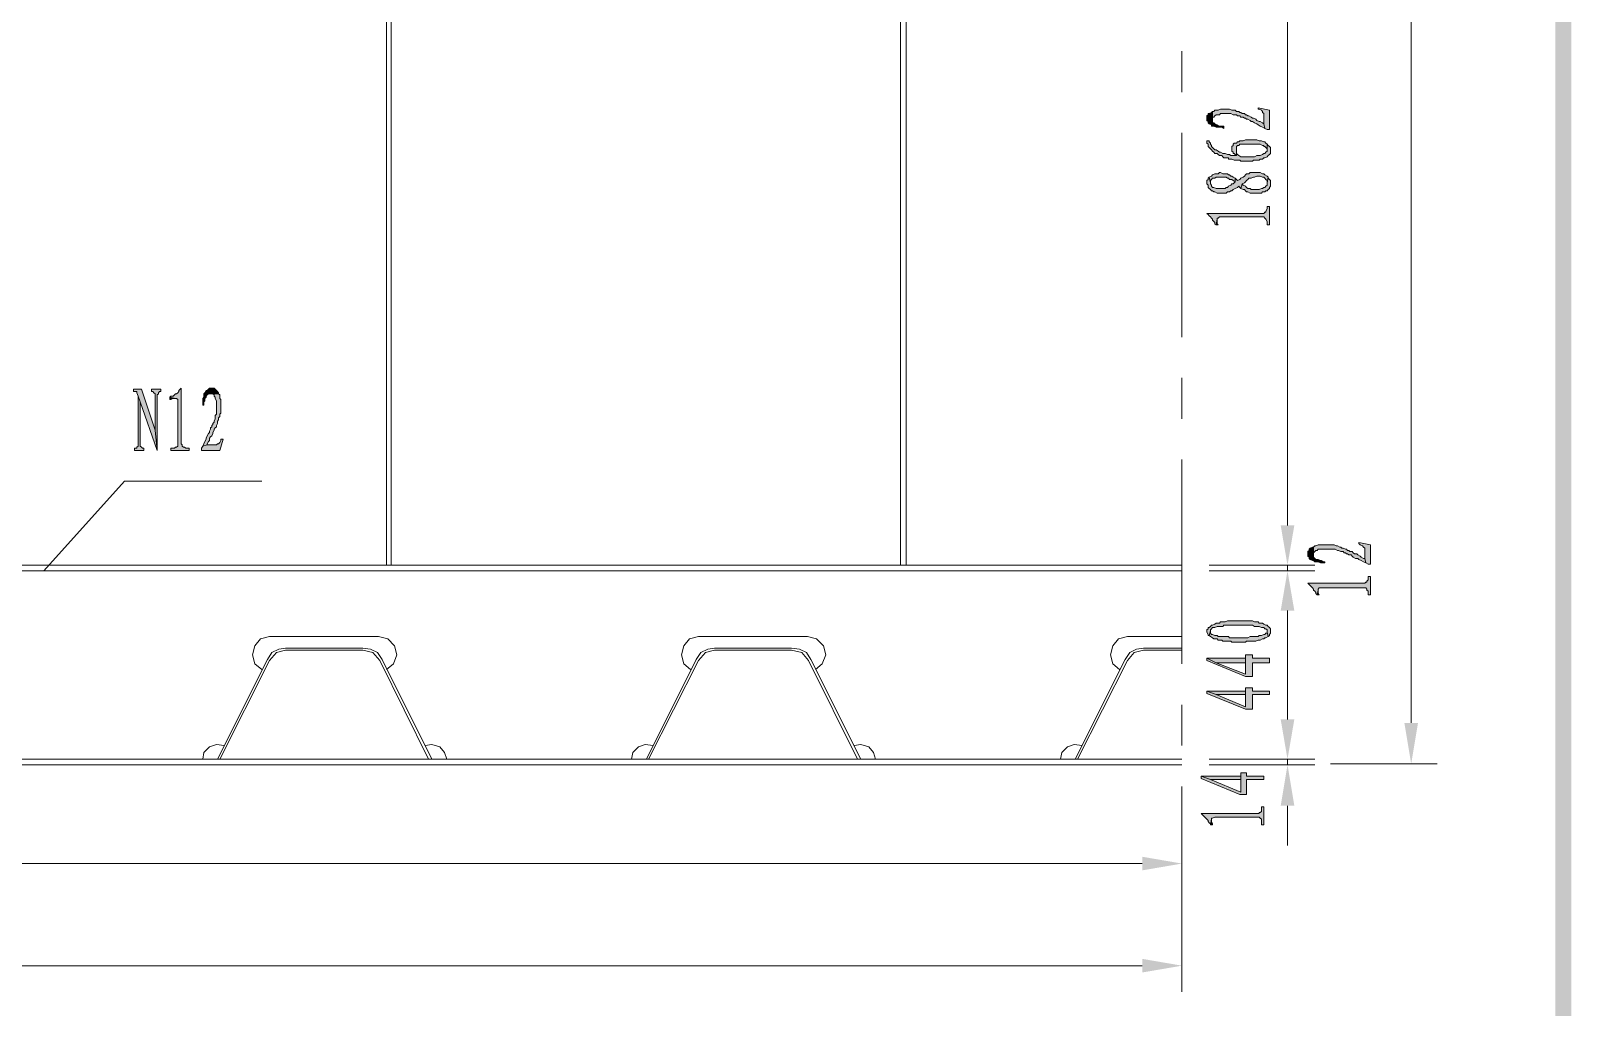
# Model space of a CAD drawing. Header units: millimetres. Extents: x 24 to 410, y 10 to 282.
# Drawn here: x 352.9 to 410.4, y 176.8 to 213.2 of the extents above; entities that cross this region are included whole.
import ezdxf

# ---------------------------------------------------------------- set-up
doc = ezdxf.new("R2010")
doc.units = ezdxf.units.MM

msp = doc.modelspace()

# ---------------------------------------------------------------- hatches: boundary and pattern name
h = msp.add_hatch(color=256)
h.dxf.hatch_style = 2
h.paths.add_polyline_path([(410.379333, 9.652), (409.786667, 281.643667), (410.379333, 282.236333)])
h = msp.add_hatch(color=256)
h.dxf.hatch_style = 2
h.paths.add_polyline_path([(409.786667, 10.244667), (410.379333, 9.652), (409.786667, 281.643667)])
h = msp.add_hatch(color=256)
h.dxf.hatch_style = 2
h.paths.add_polyline_path([(396.790333, 209.931), (396.790333, 209.846333), (396.832667, 209.804), (396.832667, 209.761667), (396.875, 209.719333), (396.959667, 209.677), (396.959667, 209.634667), (397.002, 209.634667), (397.044333, 209.634667), (397.129, 209.592333), (397.340667, 209.592333), (397.425333, 209.55), (397.425333, 209.634667), (397.383, 209.634667), (397.256, 209.634667), (397.171333, 209.677), (397.129, 209.677), (397.086667, 209.719333), (397.044333, 209.761667), (397.002, 209.761667), (397.002, 209.846333), (397.002, 209.888667), (397.002, 210.185), (396.959667, 210.142667), (396.875, 210.100333), (396.832667, 210.100333), (396.832667, 210.058), (396.790333, 210.015667)])
h = msp.add_hatch(color=256)
h.dxf.hatch_style = 2
h.paths.add_polyline_path([(397.002, 210.185), (397.002, 209.888667), (397.002, 209.973333), (397.044333, 209.973333), (397.086667, 210.015667), (397.129, 210.058), (397.256, 210.058), (397.298333, 210.100333), (397.679333, 210.100333), (397.764, 210.058), (397.891, 210.058), (397.933333, 210.015667), (398.018, 210.015667), (398.060333, 209.973333), (398.145, 209.973333), (398.187333, 209.931), (398.229667, 209.931), (398.272, 209.888667), (398.314333, 209.888667), (398.399, 209.846333), (398.441333, 209.804), (398.483667, 209.804), (398.568333, 209.761667), (398.653, 209.719333), (398.695333, 209.677), (398.78, 209.634667), (398.864667, 209.592333), (398.949333, 209.55), (398.907, 209.719333), (398.864667, 209.761667), (398.78, 209.804), (398.737667, 209.804), (398.653, 209.846333), (398.610667, 209.888667), (398.526, 209.931), (398.483667, 209.931), (398.441333, 209.973333), (398.356667, 210.015667), (398.314333, 210.015667), (398.272, 210.058), (398.229667, 210.058), (398.187333, 210.100333), (398.102667, 210.100333), (398.060333, 210.142667), (398.018, 210.142667), (397.975667, 210.185), (397.891, 210.185), (397.848667, 210.227333), (397.721667, 210.227333), (397.637, 210.269667), (397.298333, 210.269667), (397.213667, 210.227333), (397.086667, 210.227333), (397.044333, 210.185)])
h = msp.add_hatch(color=256)
h.dxf.hatch_style = 2
h.paths.add_polyline_path([(398.695333, 210.312), (398.695333, 210.269667), (398.737667, 210.269667), (398.822333, 210.227333), (398.864667, 210.185), (398.864667, 210.142667), (398.907, 210.100333), (398.907, 209.719333), (398.949333, 209.55), (399.034, 209.507667), (399.118667, 209.507667), (399.118667, 210.227333)])
h = msp.add_hatch(color=256)
h.dxf.hatch_style = 2
h.paths.add_polyline_path([(396.790333, 209.084333), (396.790333, 208.999667), (396.832667, 208.957333), (396.832667, 208.872667), (396.875, 208.830333), (396.917333, 208.788), (396.959667, 208.745667), (397.002, 208.703333), (397.044333, 208.661), (397.086667, 208.618667), (397.171333, 208.618667), (397.213667, 208.576333), (397.256, 208.534), (397.340667, 208.534), (397.383, 208.491667), (397.425333, 208.449333), (397.594667, 208.449333), (397.594667, 208.407), (397.721667, 208.407), (397.806333, 208.364667), (397.848667, 208.364667), (397.933333, 208.364667), (398.018, 208.364667), (398.060333, 208.322333), (398.483667, 208.322333), (398.526, 208.364667), (398.737667, 208.364667), (398.78, 208.407), (398.864667, 208.407), (398.907, 208.449333), (398.949333, 208.449333), (399.034, 208.491667), (399.076333, 208.534), (399.118667, 208.576333), (399.161, 208.618667), (399.161, 208.830333), (399.118667, 208.872667), (399.076333, 208.915), (399.034, 208.957333), (399.034, 208.703333), (398.991667, 208.661), (398.949333, 208.618667), (398.907, 208.618667), (398.864667, 208.576333), (398.78, 208.534), (398.653, 208.534), (398.568333, 208.491667), (398.060333, 208.491667), (397.975667, 208.534), (397.933333, 208.576333), (397.891, 208.618667), (397.891, 208.788), (397.891, 208.534), (397.679333, 208.534), (397.637, 208.576333), (397.552333, 208.576333), (397.467667, 208.618667), (397.383, 208.618667), (397.298333, 208.661), (397.256, 208.661), (397.213667, 208.703333), (397.129, 208.745667), (397.086667, 208.745667), (397.044333, 208.788), (397.002, 208.830333), (396.959667, 208.872667), (396.959667, 208.915), (396.917333, 208.957333), (396.917333, 208.999667), (396.875, 209.042), (396.875, 209.084333)])
h = msp.add_hatch(color=256)
h.dxf.hatch_style = 2
h.paths.add_polyline_path([(397.721667, 208.830333), (397.721667, 208.703333), (397.764, 208.661), (397.764, 208.618667), (397.806333, 208.618667), (397.848667, 208.576333), (397.891, 208.534), (397.891, 208.872667), (397.933333, 208.915), (397.975667, 208.915), (398.018, 208.957333), (398.78, 208.957333), (398.864667, 208.915), (398.907, 208.915), (398.907, 208.872667), (398.949333, 208.872667), (398.991667, 208.830333), (399.034, 208.788), (399.034, 208.745667), (399.034, 208.957333), (398.991667, 208.999667), (398.949333, 209.042), (398.907, 209.042), (398.822333, 209.084333), (398.737667, 209.084333), (398.653, 209.126667), (398.229667, 209.126667), (398.145, 209.084333), (398.018, 209.084333), (397.975667, 209.042), (397.933333, 209.042), (397.891, 208.999667), (397.806333, 208.999667), (397.764, 208.957333), (397.764, 208.915), (397.721667, 208.872667)])
h = msp.add_hatch(color=256)
h.dxf.hatch_style = 2
h.paths.add_polyline_path([(396.790333, 207.518), (396.790333, 207.475667), (396.832667, 207.433333), (396.832667, 207.348667), (396.875, 207.306333), (396.917333, 207.264), (396.959667, 207.221667), (397.002, 207.221667), (397.044333, 207.179333), (397.086667, 207.179333), (397.171333, 207.137), (397.51, 207.137), (397.552333, 207.179333), (397.637, 207.179333), (397.679333, 207.221667), (397.721667, 207.221667), (397.764, 207.264), (397.848667, 207.306333), (397.933333, 207.348667), (397.975667, 207.391), (398.018, 207.348667), (398.060333, 207.306333), (398.102667, 207.475667), (398.187333, 207.518), (398.229667, 207.560333), (398.272, 207.602667), (398.314333, 207.645), (398.356667, 207.687333), (398.441333, 207.687333), (398.526, 207.729667), (398.568333, 207.729667), (398.653, 207.772), (398.78, 207.772), (398.864667, 207.729667), (398.907, 207.729667), (398.949333, 207.687333), (398.991667, 207.645), (399.034, 207.602667), (399.034, 207.518), (399.076333, 207.729667), (399.034, 207.772), (398.949333, 207.814333), (398.907, 207.856667), (398.864667, 207.856667), (398.78, 207.899), (398.399, 207.899), (398.356667, 207.856667), (398.272, 207.856667), (398.229667, 207.814333), (398.187333, 207.772), (398.145, 207.729667), (398.060333, 207.687333), (398.018, 207.645), (397.933333, 207.602667), (397.891, 207.645), (397.848667, 207.687333), (397.848667, 207.560333), (397.764, 207.475667), (397.721667, 207.475667), (397.679333, 207.433333), (397.594667, 207.391), (397.552333, 207.348667), (397.51, 207.348667), (397.467667, 207.306333), (397.129, 207.306333), (397.044333, 207.348667), (397.002, 207.348667), (396.959667, 207.391), (396.959667, 207.433333), (396.917333, 207.475667), (396.917333, 207.518), (396.875, 207.729667), (396.832667, 207.687333), (396.832667, 207.645), (396.790333, 207.602667)])
h = msp.add_hatch(color=256)
h.dxf.hatch_style = 2
h.paths.add_polyline_path([(396.875, 207.729667), (396.917333, 207.518), (396.917333, 207.602667), (396.959667, 207.645), (397.002, 207.687333), (397.086667, 207.687333), (397.129, 207.729667), (397.51, 207.729667), (397.552333, 207.687333), (397.594667, 207.687333), (397.637, 207.645), (397.721667, 207.645), (397.764, 207.602667), (397.848667, 207.560333), (397.848667, 207.687333), (397.764, 207.729667), (397.721667, 207.772), (397.679333, 207.772), (397.637, 207.814333), (397.594667, 207.814333), (397.552333, 207.856667), (397.383, 207.856667), (397.298333, 207.899), (397.256, 207.899), (397.213667, 207.856667), (397.086667, 207.856667), (397.002, 207.814333), (396.959667, 207.772)])
h = msp.add_hatch(color=256)
h.dxf.hatch_style = 2
h.paths.add_polyline_path([(398.060333, 207.306333), (398.145, 207.264), (398.187333, 207.264), (398.229667, 207.221667), (398.272, 207.179333), (398.314333, 207.179333), (398.399, 207.137), (398.822333, 207.137), (398.864667, 207.179333), (398.949333, 207.179333), (398.991667, 207.221667), (399.034, 207.221667), (399.076333, 207.264), (399.118667, 207.306333), (399.118667, 207.348667), (399.161, 207.391), (399.161, 207.518), (399.161, 207.560333), (399.161, 207.602667), (399.118667, 207.645), (399.076333, 207.687333), (399.076333, 207.729667), (399.034, 207.518), (399.034, 207.433333), (398.991667, 207.391), (398.949333, 207.348667), (398.907, 207.348667), (398.864667, 207.306333), (398.822333, 207.306333), (398.737667, 207.264), (398.441333, 207.264), (398.399, 207.306333), (398.314333, 207.306333), (398.272, 207.348667), (398.229667, 207.391), (398.145, 207.433333), (398.102667, 207.475667)])
h = msp.add_hatch(color=256)
h.dxf.hatch_style = 2
h.paths.add_polyline_path([(396.790333, 206.375), (396.832667, 206.332667), (396.875, 206.290333), (396.917333, 206.248), (396.959667, 206.205667), (397.002, 206.163333), (397.002, 206.121), (397.044333, 206.078667), (397.086667, 206.036333), (397.086667, 205.994), (397.129, 205.951667), (397.171333, 206.163333), (397.171333, 206.205667), (397.213667, 206.205667), (397.256, 206.248), (398.907, 206.248), (398.949333, 206.205667), (398.991667, 206.163333), (399.034, 206.078667), (399.034, 205.951667), (399.118667, 205.951667), (399.118667, 206.629), (399.034, 206.629), (399.034, 206.544333), (398.991667, 206.459667), (398.991667, 206.417333), (398.949333, 206.417333), (398.907, 206.375)])
h = msp.add_hatch(color=256)
h.dxf.hatch_style = 2
h.paths.add_polyline_path([(397.129, 205.951667), (397.213667, 205.951667), (397.171333, 205.994), (397.171333, 206.163333)])
h = msp.add_hatch(color=256)
h.dxf.hatch_style = 2
h.paths.add_polyline_path([(357.039333, 199.813333), (356.743, 199.813333), (356.743, 199.728667), (356.87, 199.728667), (356.87, 199.686333), (356.912333, 199.559333), (356.997, 199.347667), (357.632, 197.527333), (357.547333, 198.289333)])
h = msp.add_hatch(color=256)
h.dxf.hatch_style = 2
h.paths.add_polyline_path([(356.912333, 199.559333), (356.912333, 197.696667), (356.87, 197.654333), (356.87, 197.612), (356.785333, 197.612), (356.785333, 197.527333), (357.124, 197.527333), (357.124, 197.612), (357.081667, 197.612), (357.039333, 197.654333), (356.997, 197.696667), (356.997, 199.347667)])
h = msp.add_hatch(color=256)
h.dxf.hatch_style = 2
h.paths.add_polyline_path([(357.759, 199.813333), (357.420333, 199.813333), (357.420333, 199.728667), (357.462667, 199.728667), (357.505, 199.686333), (357.547333, 199.644), (357.547333, 198.289333), (357.632, 197.527333), (357.632, 199.601667), (357.674333, 199.644), (357.674333, 199.686333), (357.716667, 199.728667), (357.759, 199.728667)])
h = msp.add_hatch(color=256)
h.dxf.hatch_style = 2
h.paths.add_polyline_path([(358.521, 199.855667), (358.478667, 199.813333), (358.436333, 199.771), (358.436333, 199.728667), (358.394, 199.686333), (358.351667, 199.644), (358.309333, 199.644), (358.267, 199.601667), (358.224667, 199.559333), (358.14, 199.559333), (358.097667, 199.517), (358.309333, 199.474667), (358.351667, 199.474667), (358.394, 199.432333), (358.394, 197.696667), (358.351667, 197.654333), (358.309333, 197.654333), (358.267, 197.612), (358.14, 197.612), (358.14, 197.527333), (358.817333, 197.527333), (358.817333, 197.612), (358.690333, 197.612), (358.648, 197.654333), (358.605667, 197.654333), (358.563333, 197.696667), (358.563333, 197.739), (358.521, 197.781333)])
h = msp.add_hatch(color=256)
h.dxf.hatch_style = 2
h.paths.add_polyline_path([(358.097667, 199.517), (358.097667, 199.432333), (358.14, 199.432333), (358.182333, 199.474667), (358.309333, 199.474667)])
h = msp.add_hatch(color=256)
h.dxf.hatch_style = 2
h.paths.add_polyline_path([(359.664, 199.855667), (359.579333, 199.855667), (359.537, 199.813333), (359.494667, 199.771), (359.452333, 199.771), (359.41, 199.686333), (359.367667, 199.644), (359.367667, 199.517), (359.325333, 199.474667), (359.325333, 199.220667), (359.367667, 199.220667), (359.367667, 199.347667), (359.41, 199.39), (359.41, 199.474667), (359.452333, 199.517), (359.452333, 199.559333), (359.494667, 199.601667), (359.537, 199.644), (359.579333, 199.644), (359.621667, 199.644), (359.918, 199.644), (359.918, 199.686333), (359.875667, 199.728667), (359.833333, 199.771), (359.791, 199.813333), (359.748667, 199.855667)])
h = msp.add_hatch(color=256)
h.dxf.hatch_style = 2
h.paths.add_polyline_path([(359.918, 199.644), (359.621667, 199.644), (359.664, 199.644), (359.706333, 199.644), (359.748667, 199.601667), (359.748667, 199.559333), (359.791, 199.517), (359.791, 199.474667), (359.833333, 199.39), (359.833333, 198.882), (359.791, 198.839667), (359.791, 198.712667), (359.748667, 198.628), (359.748667, 198.585667), (359.706333, 198.543333), (359.706333, 198.501), (359.664, 198.458667), (359.664, 198.416333), (359.621667, 198.374), (359.621667, 198.331667), (359.579333, 198.247), (359.579333, 198.204667), (359.537, 198.162333), (359.494667, 198.077667), (359.452333, 197.993), (359.452333, 197.950667), (359.41, 197.866), (359.367667, 197.781333), (359.325333, 197.696667), (359.494667, 197.739), (359.494667, 197.781333), (359.537, 197.866), (359.579333, 197.908333), (359.579333, 197.993), (359.621667, 198.035333), (359.664, 198.077667), (359.706333, 198.162333), (359.706333, 198.204667), (359.748667, 198.289333), (359.748667, 198.331667), (359.791, 198.374), (359.833333, 198.416333), (359.833333, 198.458667), (359.875667, 198.543333), (359.875667, 198.628), (359.918, 198.670333), (359.918, 198.755), (359.960333, 198.797333), (359.960333, 198.882), (360.002667, 198.924333), (360.002667, 199.432333), (359.960333, 199.474667), (359.960333, 199.601667)])
h = msp.add_hatch(color=256)
h.dxf.hatch_style = 2
h.paths.add_polyline_path([(360.087333, 197.950667), (360.002667, 197.950667), (360.002667, 197.908333), (359.960333, 197.823667), (359.918, 197.781333), (359.875667, 197.781333), (359.833333, 197.739), (359.494667, 197.739), (359.325333, 197.696667), (359.283, 197.612), (359.283, 197.527333), (359.960333, 197.527333)])
h = msp.add_hatch(color=256)
h.dxf.hatch_style = 2
h.paths.add_polyline_path([(399.542, 194.733333), (400.05, 194.733333), (399.796, 193.251667)])
h = msp.add_hatch(color=256)
h.dxf.hatch_style = 2
h.paths.add_polyline_path([(399.542, 194.733333), (400.05, 194.733333), (399.796, 193.251667)])
h = msp.add_hatch(color=256)
h.dxf.hatch_style = 2
h.paths.add_polyline_path([(400.558, 193.717333), (400.558, 193.590333), (400.600333, 193.548), (400.600333, 193.505667), (400.642667, 193.463333), (400.727333, 193.421), (400.769667, 193.421), (400.812, 193.378667), (400.939, 193.378667), (401.023667, 193.336333), (401.193, 193.336333), (401.193, 193.378667), (401.150667, 193.378667), (401.066, 193.421), (401.023667, 193.421), (400.939, 193.463333), (400.854333, 193.463333), (400.812, 193.505667), (400.769667, 193.548), (400.769667, 193.590333), (400.769667, 193.632667), (400.769667, 193.929), (400.727333, 193.929), (400.642667, 193.886667), (400.600333, 193.844333), (400.600333, 193.802), (400.558, 193.759667)])
h = msp.add_hatch(color=256)
h.dxf.hatch_style = 2
h.paths.add_polyline_path([(400.769667, 193.929), (400.769667, 193.632667), (400.769667, 193.675), (400.769667, 193.717333), (400.812, 193.759667), (400.854333, 193.802), (400.896667, 193.802), (400.939, 193.844333), (401.574, 193.844333), (401.658667, 193.802), (401.701, 193.802), (401.785667, 193.759667), (401.870333, 193.759667), (401.912667, 193.717333), (401.955, 193.717333), (401.997333, 193.675), (402.039667, 193.675), (402.082, 193.632667), (402.166667, 193.632667), (402.209, 193.590333), (402.251333, 193.548), (402.336, 193.505667), (402.420667, 193.505667), (402.463, 193.463333), (402.547667, 193.421), (402.632333, 193.378667), (402.717, 193.336333), (402.674667, 193.505667), (402.632333, 193.505667), (402.547667, 193.548), (402.505333, 193.590333), (402.420667, 193.632667), (402.378333, 193.675), (402.293667, 193.675), (402.251333, 193.717333), (402.209, 193.759667), (402.124333, 193.759667), (402.082, 193.802), (402.039667, 193.802), (401.997333, 193.844333), (401.955, 193.844333), (401.870333, 193.886667), (401.828, 193.886667), (401.785667, 193.929), (401.743333, 193.929), (401.658667, 193.971333), (401.616333, 193.971333), (401.531667, 194.013667), (400.939, 194.013667), (400.854333, 193.971333), (400.812, 193.971333)])
h = msp.add_hatch(color=256)
h.dxf.hatch_style = 2
h.paths.add_polyline_path([(402.463, 194.098333), (402.463, 194.056), (402.505333, 194.013667), (402.59, 193.971333), (402.632333, 193.929), (402.674667, 193.886667), (402.674667, 193.505667), (402.717, 193.336333), (402.801667, 193.294), (402.886333, 193.294), (402.886333, 194.013667)])
h = msp.add_hatch(color=256)
h.dxf.hatch_style = 2
h.paths.add_polyline_path([(399.542, 191.558333), (400.05, 191.558333), (399.796, 193.04)])
h = msp.add_hatch(color=256)
h.dxf.hatch_style = 2
h.paths.add_polyline_path([(399.542, 191.558333), (400.05, 191.558333), (399.796, 193.04)])
h = msp.add_hatch(color=256)
h.dxf.hatch_style = 2
h.paths.add_polyline_path([(400.558, 192.574333), (400.600333, 192.532), (400.642667, 192.489667), (400.685, 192.447333), (400.727333, 192.405), (400.769667, 192.362667), (400.769667, 192.320333), (400.812, 192.278), (400.854333, 192.235667), (400.854333, 192.193333), (400.896667, 192.151), (400.939, 192.320333), (400.939, 192.362667), (400.981333, 192.405), (402.717, 192.405), (402.759333, 192.362667), (402.759333, 192.320333), (402.801667, 192.278), (402.801667, 192.151), (402.886333, 192.151), (402.886333, 192.828333), (402.801667, 192.828333), (402.801667, 192.701333), (402.759333, 192.659), (402.759333, 192.616667), (402.717, 192.616667), (402.674667, 192.574333)])
h = msp.add_hatch(color=256)
h.dxf.hatch_style = 2
h.paths.add_polyline_path([(400.896667, 192.151), (400.981333, 192.151), (400.939, 192.193333), (400.939, 192.320333)])
h = msp.add_hatch(color=256)
h.dxf.hatch_style = 2
h.paths.add_polyline_path([(396.790333, 190.796333), (396.790333, 190.754), (396.832667, 190.669333), (396.832667, 190.627), (396.875, 190.627), (396.917333, 190.796333), (396.917333, 190.838667), (396.959667, 190.881), (397.002, 190.923333), (397.086667, 190.923333), (397.171333, 190.965667), (397.383, 190.965667), (397.425333, 191.008), (397.975667, 191.008), (398.018, 191.008), (398.483667, 191.008), (398.568333, 190.965667), (398.737667, 190.965667), (398.822333, 190.923333), (398.907, 190.923333), (398.949333, 190.881), (398.991667, 190.881), (399.034, 190.838667), (399.034, 190.754), (399.076333, 190.584667), (399.118667, 190.627), (399.118667, 190.669333), (399.161, 190.711667), (399.161, 190.881), (399.118667, 190.923333), (399.076333, 190.965667), (399.034, 191.008), (398.991667, 191.008), (398.907, 191.050333), (398.864667, 191.092667), (398.737667, 191.092667), (398.695333, 191.135), (398.568333, 191.135), (398.483667, 191.177333), (397.552333, 191.177333), (397.467667, 191.135), (397.298333, 191.135), (397.256, 191.092667), (397.129, 191.092667), (397.086667, 191.050333), (397.002, 191.008), (396.959667, 191.008), (396.917333, 190.965667), (396.875, 190.923333), (396.832667, 190.923333), (396.832667, 190.881), (396.790333, 190.838667)])
h = msp.add_hatch(color=256)
h.dxf.hatch_style = 2
h.paths.add_polyline_path([(396.875, 190.627), (396.917333, 190.584667), (397.002, 190.542333), (397.044333, 190.5), (397.171333, 190.5), (397.213667, 190.457667), (397.340667, 190.457667), (397.383, 190.415333), (397.679333, 190.415333), (397.721667, 190.373), (398.229667, 190.373), (398.272, 190.415333), (398.568333, 190.415333), (398.610667, 190.415333), (398.695333, 190.457667), (398.78, 190.457667), (398.864667, 190.5), (398.907, 190.5), (398.949333, 190.542333), (398.991667, 190.542333), (399.076333, 190.584667), (399.034, 190.754), (399.034, 190.711667), (398.991667, 190.711667), (398.949333, 190.669333), (398.907, 190.669333), (398.822333, 190.627), (398.737667, 190.627), (398.695333, 190.584667), (398.399, 190.584667), (398.314333, 190.542333), (397.637, 190.542333), (397.594667, 190.584667), (397.213667, 190.584667), (397.171333, 190.627), (397.086667, 190.627), (397.002, 190.669333), (396.959667, 190.669333), (396.917333, 190.711667), (396.917333, 190.796333)])
h = msp.add_hatch(color=256)
h.dxf.hatch_style = 2
h.paths.add_polyline_path([(396.790333, 189.780333), (396.790333, 189.695667), (398.229667, 189.103), (398.483667, 189.103), (398.483667, 189.611), (399.118667, 189.611), (399.118667, 189.780333), (398.483667, 189.780333), (398.483667, 189.907333), (398.229667, 189.907333), (398.229667, 189.780333), (398.229667, 189.187667), (397.129, 189.611)])
h = msp.add_hatch(color=256)
h.dxf.hatch_style = 2
h.paths.add_polyline_path([(396.790333, 189.780333), (397.129, 189.611), (398.229667, 189.611), (398.229667, 189.187667), (398.229667, 189.780333)])
h = msp.add_hatch(color=256)
h.dxf.hatch_style = 2
h.paths.add_polyline_path([(396.790333, 188.552667), (396.790333, 188.468), (398.229667, 187.875333), (398.483667, 187.875333), (398.483667, 188.425667), (399.118667, 188.425667), (399.118667, 188.552667), (398.483667, 188.552667), (398.483667, 188.679667), (398.229667, 188.679667), (398.229667, 188.552667), (398.229667, 187.96), (397.129, 188.425667)])
h = msp.add_hatch(color=256)
h.dxf.hatch_style = 2
h.paths.add_polyline_path([(396.790333, 188.552667), (397.129, 188.425667), (398.229667, 188.425667), (398.229667, 187.96), (398.229667, 188.552667)])
h = msp.add_hatch(color=256)
h.dxf.hatch_style = 2
h.paths.add_polyline_path([(399.542, 187.494333), (400.05, 187.494333), (399.796, 186.012667)])
h = msp.add_hatch(color=256)
h.dxf.hatch_style = 2
h.paths.add_polyline_path([(399.542, 187.494333), (400.05, 187.494333), (399.796, 186.012667)])
h = msp.add_hatch(color=256)
h.dxf.hatch_style = 2
h.paths.add_polyline_path([(404.156333, 187.367333), (404.664333, 187.367333), (404.410333, 185.843333)])
h = msp.add_hatch(color=256)
h.dxf.hatch_style = 2
h.paths.add_polyline_path([(399.542, 184.277), (400.05, 184.277), (399.796, 185.801)])
h = msp.add_hatch(color=256)
h.dxf.hatch_style = 2
h.paths.add_polyline_path([(396.578667, 185.377667), (396.578667, 185.293), (398.018, 184.700333), (398.272, 184.700333), (398.272, 185.250667), (398.907, 185.250667), (398.907, 185.377667), (398.272, 185.377667), (398.272, 185.504667), (398.060333, 185.504667), (398.060333, 185.377667), (398.060333, 184.785), (396.917333, 185.250667)])
h = msp.add_hatch(color=256)
h.dxf.hatch_style = 2
h.paths.add_polyline_path([(396.578667, 185.377667), (396.917333, 185.250667), (398.060333, 185.250667), (398.060333, 184.785), (398.060333, 185.377667)])
h = msp.add_hatch(color=256)
h.dxf.hatch_style = 2
h.paths.add_polyline_path([(396.578667, 183.980667), (396.621, 183.938333), (396.663333, 183.896), (396.705667, 183.853667), (396.748, 183.811333), (396.790333, 183.769), (396.832667, 183.726667), (396.832667, 183.684333), (396.875, 183.642), (396.917333, 183.599667), (396.917333, 183.557333), (396.959667, 183.769), (396.959667, 183.811333), (397.002, 183.811333), (397.086667, 183.853667), (398.737667, 183.853667), (398.78, 183.811333), (398.822333, 183.769), (398.822333, 183.557333), (398.907, 183.557333), (398.907, 184.234667), (398.822333, 184.234667), (398.822333, 184.065333), (398.78, 184.023), (398.737667, 184.023), (398.737667, 183.980667)])
h = msp.add_hatch(color=256)
h.dxf.hatch_style = 2
h.paths.add_polyline_path([(396.917333, 183.557333), (397.002, 183.557333), (397.002, 183.599667), (396.959667, 183.684333), (396.959667, 183.769)])
h = msp.add_hatch(color=256)
h.dxf.hatch_style = 2
h.paths.add_polyline_path([(394.377333, 182.372), (394.377333, 181.864), (395.859, 182.118)])
h = msp.add_hatch(color=256)
h.dxf.hatch_style = 2
h.paths.add_polyline_path([(394.377333, 178.562), (394.377333, 178.054), (395.859, 178.308)])

# ---------------------------------------------------------------- linework, layer by layer
at = {"lineweight": 0}
for points in [[(404.410333, 248.750667), (404.410333, 187.367333)], [(385.360333, 193.251667), (385.360333, 241.511667)], [(385.572, 193.251667), (385.572, 241.511667)], [(366.183333, 193.251667), (366.183333, 241.046)], [(366.352667, 193.251667), (366.352667, 241.046)], [(399.796, 221.530333), (399.796, 194.733333)], [(395.859, 210.904667), (395.859, 212.428667)], [(395.859, 201.760667), (395.859, 209.380667)], [(395.859, 198.712667), (395.859, 200.236667)], [(395.859, 189.568667), (395.859, 197.188667)], [(356.404333, 196.384333), (353.398667, 193.04)], [(356.404333, 196.384333), (361.526667, 196.384333)], [(399.796, 194.733333), (399.796, 196.257333)], [(395.859, 193.251667), (244.432667, 193.251667)], [(396.875, 193.251667), (400.812, 193.251667)], [(396.875, 193.251667), (400.812, 193.251667)], [(399.796, 193.251667), (399.796, 193.04)], [(395.859, 193.04), (244.432667, 193.04)], [(396.875, 193.04), (400.812, 193.04)], [(396.875, 193.04), (400.812, 193.04)], [(399.796, 191.558333), (399.796, 187.494333)], [(399.796, 191.558333), (399.796, 190.034333)], [(361.823, 190.584667), (361.484333, 190.5), (361.272667, 190.246), (361.188, 189.907333), (361.272667, 189.568667), (361.526667, 189.357)], [(365.887, 190.584667), (361.823, 190.584667)], [(366.183333, 189.357), (366.437333, 189.568667), (366.564333, 189.907333), (366.479667, 190.246), (366.225667, 190.5), (365.887, 190.584667)], [(377.825, 190.584667), (377.486333, 190.5), (377.274667, 190.246), (377.19, 189.907333), (377.274667, 189.568667), (377.528667, 189.357)], [(381.889, 190.584667), (377.825, 190.584667)], [(382.185333, 189.357), (382.439333, 189.568667), (382.566333, 189.907333), (382.481667, 190.246), (382.227667, 190.5), (381.889, 190.584667)], [(393.827, 190.584667), (393.488333, 190.5), (393.276667, 190.246), (393.192, 189.907333), (393.276667, 189.568667), (393.530667, 189.357)], [(395.859, 190.584667), (393.827, 190.584667), (393.488333, 190.5), (393.276667, 190.246), (393.192, 189.907333), (393.276667, 189.568667), (393.530667, 189.357)], [(393.827, 190.584667), (395.859, 190.584667)], [(361.738333, 189.738), (359.875667, 186.012667)], [(361.823, 189.695667), (359.960333, 186.012667)], [(365.294333, 190.161333), (362.415667, 190.161333), (362.161667, 190.119), (361.907667, 189.992), (361.738333, 189.738)], [(362.415667, 190.076667), (362.077, 189.992), (361.823, 189.695667)], [(365.294333, 190.076667), (362.415667, 190.076667)], [(366.014, 189.738), (365.844667, 189.992), (365.590667, 190.119), (365.294333, 190.161333)], [(365.929333, 189.695667), (365.675333, 189.992), (365.294333, 190.076667)], [(367.749667, 186.012667), (365.929333, 189.695667)], [(367.876667, 186.012667), (366.014, 189.738)], [(377.740333, 189.738), (375.877667, 186.012667)], [(377.825, 189.695667), (375.962333, 186.012667)], [(381.296333, 190.161333), (378.417667, 190.161333), (378.163667, 190.119), (377.909667, 189.992), (377.740333, 189.738)], [(378.417667, 190.076667), (378.079, 189.992), (377.825, 189.695667)], [(381.296333, 190.076667), (378.417667, 190.076667)], [(382.016, 189.738), (381.846667, 189.992), (381.592667, 190.119), (381.296333, 190.161333)], [(381.931333, 189.695667), (381.677333, 189.992), (381.296333, 190.076667)], [(383.751667, 186.012667), (381.931333, 189.695667)], [(383.878667, 186.012667), (382.016, 189.738)], [(391.879667, 186.012667), (393.742333, 189.738)], [(393.742333, 189.738), (391.879667, 186.012667)], [(391.964333, 186.012667), (393.827, 189.695667)], [(393.827, 189.695667), (391.964333, 186.012667)], [(394.419667, 190.161333), (394.165667, 190.119), (393.911667, 189.992), (393.742333, 189.738)], [(395.859, 190.161333), (394.419667, 190.161333), (394.165667, 190.119), (393.911667, 189.992), (393.742333, 189.738)], [(394.419667, 190.076667), (394.081, 189.992), (393.827, 189.695667)], [(394.419667, 190.076667), (394.081, 189.992), (393.827, 189.695667)], [(394.419667, 190.161333), (395.859, 190.161333)], [(394.419667, 190.076667), (395.859, 190.076667)], [(395.859, 190.076667), (394.419667, 190.076667)], [(399.796, 187.494333), (399.796, 189.018333)], [(395.859, 186.520667), (395.859, 188.044667)], [(360.129667, 186.520667), (359.833333, 186.563), (359.579333, 186.478333), (359.367667, 186.266667), (359.325333, 186.012667)], [(368.427, 186.012667), (368.342333, 186.266667), (368.173, 186.478333), (367.876667, 186.563), (367.622667, 186.520667)], [(376.131667, 186.520667), (375.835333, 186.563), (375.581333, 186.478333), (375.369667, 186.266667), (375.327333, 186.012667)], [(384.429, 186.012667), (384.344333, 186.266667), (384.175, 186.478333), (383.878667, 186.563), (383.624667, 186.520667)], [(392.133667, 186.520667), (391.837333, 186.563), (391.583333, 186.478333), (391.371667, 186.266667), (391.329333, 186.012667)], [(392.133667, 186.520667), (391.837333, 186.563), (391.583333, 186.478333), (391.371667, 186.266667), (391.329333, 186.012667)], [(145.415, 185.801), (395.859, 185.801)], [(145.457333, 186.012667), (395.859, 186.012667)], [(396.875, 186.012667), (400.812, 186.012667)], [(396.875, 186.012667), (400.812, 186.012667)], [(396.875, 185.801), (400.812, 185.801)], [(399.796, 186.012667), (399.796, 185.801)], [(401.404667, 185.843333), (405.384, 185.843333)], [(395.859, 179.874333), (395.859, 184.996667)], [(395.859, 184.869667), (395.859, 181.144333)], [(399.796, 184.277), (399.796, 182.795333)], [(157.353, 182.118), (394.377333, 182.118)], [(395.859, 181.313667), (395.859, 177.334333)], [(394.377333, 178.308), (245.364, 178.308)]]:
    msp.add_lwpolyline(points, dxfattribs=at)
for points in [[(396.790333, 209.931), (396.790333, 209.846333), (396.832667, 209.804), (396.832667, 209.761667), (396.875, 209.719333), (396.959667, 209.677), (396.959667, 209.634667), (397.002, 209.634667), (397.044333, 209.634667), (397.129, 209.592333), (397.340667, 209.592333), (397.425333, 209.55), (397.425333, 209.634667), (397.383, 209.634667), (397.256, 209.634667), (397.171333, 209.677), (397.129, 209.677), (397.086667, 209.719333), (397.044333, 209.761667), (397.002, 209.761667), (397.002, 209.846333), (397.002, 209.888667), (397.002, 210.185), (396.959667, 210.142667), (396.875, 210.100333), (396.832667, 210.100333), (396.832667, 210.058), (396.790333, 210.015667)], [(397.002, 210.185), (397.002, 209.888667), (397.002, 209.973333), (397.044333, 209.973333), (397.086667, 210.015667), (397.129, 210.058), (397.256, 210.058), (397.298333, 210.100333), (397.679333, 210.100333), (397.764, 210.058), (397.891, 210.058), (397.933333, 210.015667), (398.018, 210.015667), (398.060333, 209.973333), (398.145, 209.973333), (398.187333, 209.931), (398.229667, 209.931), (398.272, 209.888667), (398.314333, 209.888667), (398.399, 209.846333), (398.441333, 209.804), (398.483667, 209.804), (398.568333, 209.761667), (398.653, 209.719333), (398.695333, 209.677), (398.78, 209.634667), (398.864667, 209.592333), (398.949333, 209.55), (398.907, 209.719333), (398.864667, 209.761667), (398.78, 209.804), (398.737667, 209.804), (398.653, 209.846333), (398.610667, 209.888667), (398.526, 209.931), (398.483667, 209.931), (398.441333, 209.973333), (398.356667, 210.015667), (398.314333, 210.015667), (398.272, 210.058), (398.229667, 210.058), (398.187333, 210.100333), (398.102667, 210.100333), (398.060333, 210.142667), (398.018, 210.142667), (397.975667, 210.185), (397.891, 210.185), (397.848667, 210.227333), (397.721667, 210.227333), (397.637, 210.269667), (397.298333, 210.269667), (397.213667, 210.227333), (397.086667, 210.227333), (397.044333, 210.185)], [(398.695333, 210.312), (398.695333, 210.269667), (398.737667, 210.269667), (398.822333, 210.227333), (398.864667, 210.185), (398.864667, 210.142667), (398.907, 210.100333), (398.907, 209.719333), (398.949333, 209.55), (399.034, 209.507667), (399.118667, 209.507667), (399.118667, 210.227333)], [(396.790333, 209.084333), (396.790333, 208.999667), (396.832667, 208.957333), (396.832667, 208.872667), (396.875, 208.830333), (396.917333, 208.788), (396.959667, 208.745667), (397.002, 208.703333), (397.044333, 208.661), (397.086667, 208.618667), (397.171333, 208.618667), (397.213667, 208.576333), (397.256, 208.534), (397.340667, 208.534), (397.383, 208.491667), (397.425333, 208.449333), (397.594667, 208.449333), (397.594667, 208.407), (397.721667, 208.407), (397.806333, 208.364667), (397.848667, 208.364667), (397.933333, 208.364667), (398.018, 208.364667), (398.060333, 208.322333), (398.483667, 208.322333), (398.526, 208.364667), (398.737667, 208.364667), (398.78, 208.407), (398.864667, 208.407), (398.907, 208.449333), (398.949333, 208.449333), (399.034, 208.491667), (399.076333, 208.534), (399.118667, 208.576333), (399.161, 208.618667), (399.161, 208.830333), (399.118667, 208.872667), (399.076333, 208.915), (399.034, 208.957333), (399.034, 208.703333), (398.991667, 208.661), (398.949333, 208.618667), (398.907, 208.618667), (398.864667, 208.576333), (398.78, 208.534), (398.653, 208.534), (398.568333, 208.491667), (398.060333, 208.491667), (397.975667, 208.534), (397.933333, 208.576333), (397.891, 208.618667), (397.891, 208.788), (397.891, 208.534), (397.679333, 208.534), (397.637, 208.576333), (397.552333, 208.576333), (397.467667, 208.618667), (397.383, 208.618667), (397.298333, 208.661), (397.256, 208.661), (397.213667, 208.703333), (397.129, 208.745667), (397.086667, 208.745667), (397.044333, 208.788), (397.002, 208.830333), (396.959667, 208.872667), (396.959667, 208.915), (396.917333, 208.957333), (396.917333, 208.999667), (396.875, 209.042), (396.875, 209.084333)], [(397.721667, 208.830333), (397.721667, 208.703333), (397.764, 208.661), (397.764, 208.618667), (397.806333, 208.618667), (397.848667, 208.576333), (397.891, 208.534), (397.891, 208.872667), (397.933333, 208.915), (397.975667, 208.915), (398.018, 208.957333), (398.78, 208.957333), (398.864667, 208.915), (398.907, 208.915), (398.907, 208.872667), (398.949333, 208.872667), (398.991667, 208.830333), (399.034, 208.788), (399.034, 208.745667), (399.034, 208.957333), (398.991667, 208.999667), (398.949333, 209.042), (398.907, 209.042), (398.822333, 209.084333), (398.737667, 209.084333), (398.653, 209.126667), (398.229667, 209.126667), (398.145, 209.084333), (398.018, 209.084333), (397.975667, 209.042), (397.933333, 209.042), (397.891, 208.999667), (397.806333, 208.999667), (397.764, 208.957333), (397.764, 208.915), (397.721667, 208.872667)], [(396.790333, 207.518), (396.790333, 207.475667), (396.832667, 207.433333), (396.832667, 207.348667), (396.875, 207.306333), (396.917333, 207.264), (396.959667, 207.221667), (397.002, 207.221667), (397.044333, 207.179333), (397.086667, 207.179333), (397.171333, 207.137), (397.51, 207.137), (397.552333, 207.179333), (397.637, 207.179333), (397.679333, 207.221667), (397.721667, 207.221667), (397.764, 207.264), (397.848667, 207.306333), (397.933333, 207.348667), (397.975667, 207.391), (398.018, 207.348667), (398.060333, 207.306333), (398.102667, 207.475667), (398.187333, 207.518), (398.229667, 207.560333), (398.272, 207.602667), (398.314333, 207.645), (398.356667, 207.687333), (398.441333, 207.687333), (398.526, 207.729667), (398.568333, 207.729667), (398.653, 207.772), (398.78, 207.772), (398.864667, 207.729667), (398.907, 207.729667), (398.949333, 207.687333), (398.991667, 207.645), (399.034, 207.602667), (399.034, 207.518), (399.076333, 207.729667), (399.034, 207.772), (398.949333, 207.814333), (398.907, 207.856667), (398.864667, 207.856667), (398.78, 207.899), (398.399, 207.899), (398.356667, 207.856667), (398.272, 207.856667), (398.229667, 207.814333), (398.187333, 207.772), (398.145, 207.729667), (398.060333, 207.687333), (398.018, 207.645), (397.933333, 207.602667), (397.891, 207.645), (397.848667, 207.687333), (397.848667, 207.560333), (397.764, 207.475667), (397.721667, 207.475667), (397.679333, 207.433333), (397.594667, 207.391), (397.552333, 207.348667), (397.51, 207.348667), (397.467667, 207.306333), (397.129, 207.306333), (397.044333, 207.348667), (397.002, 207.348667), (396.959667, 207.391), (396.959667, 207.433333), (396.917333, 207.475667), (396.917333, 207.518), (396.875, 207.729667), (396.832667, 207.687333), (396.832667, 207.645), (396.790333, 207.602667)], [(396.875, 207.729667), (396.917333, 207.518), (396.917333, 207.602667), (396.959667, 207.645), (397.002, 207.687333), (397.086667, 207.687333), (397.129, 207.729667), (397.51, 207.729667), (397.552333, 207.687333), (397.594667, 207.687333), (397.637, 207.645), (397.721667, 207.645), (397.764, 207.602667), (397.848667, 207.560333), (397.848667, 207.687333), (397.764, 207.729667), (397.721667, 207.772), (397.679333, 207.772), (397.637, 207.814333), (397.594667, 207.814333), (397.552333, 207.856667), (397.383, 207.856667), (397.298333, 207.899), (397.256, 207.899), (397.213667, 207.856667), (397.086667, 207.856667), (397.002, 207.814333), (396.959667, 207.772)], [(398.060333, 207.306333), (398.145, 207.264), (398.187333, 207.264), (398.229667, 207.221667), (398.272, 207.179333), (398.314333, 207.179333), (398.399, 207.137), (398.822333, 207.137), (398.864667, 207.179333), (398.949333, 207.179333), (398.991667, 207.221667), (399.034, 207.221667), (399.076333, 207.264), (399.118667, 207.306333), (399.118667, 207.348667), (399.161, 207.391), (399.161, 207.518), (399.161, 207.560333), (399.161, 207.602667), (399.118667, 207.645), (399.076333, 207.687333), (399.076333, 207.729667), (399.034, 207.518), (399.034, 207.433333), (398.991667, 207.391), (398.949333, 207.348667), (398.907, 207.348667), (398.864667, 207.306333), (398.822333, 207.306333), (398.737667, 207.264), (398.441333, 207.264), (398.399, 207.306333), (398.314333, 207.306333), (398.272, 207.348667), (398.229667, 207.391), (398.145, 207.433333), (398.102667, 207.475667)], [(396.790333, 206.375), (396.832667, 206.332667), (396.875, 206.290333), (396.917333, 206.248), (396.959667, 206.205667), (397.002, 206.163333), (397.002, 206.121), (397.044333, 206.078667), (397.086667, 206.036333), (397.086667, 205.994), (397.129, 205.951667), (397.171333, 206.163333), (397.171333, 206.205667), (397.213667, 206.205667), (397.256, 206.248), (398.907, 206.248), (398.949333, 206.205667), (398.991667, 206.163333), (399.034, 206.078667), (399.034, 205.951667), (399.118667, 205.951667), (399.118667, 206.629), (399.034, 206.629), (399.034, 206.544333), (398.991667, 206.459667), (398.991667, 206.417333), (398.949333, 206.417333), (398.907, 206.375)], [(397.129, 205.951667), (397.213667, 205.951667), (397.171333, 205.994), (397.171333, 206.163333)], [(357.039333, 199.813333), (356.743, 199.813333), (356.743, 199.728667), (356.87, 199.728667), (356.87, 199.686333), (356.912333, 199.559333), (356.997, 199.347667), (357.632, 197.527333), (357.547333, 198.289333)], [(356.912333, 199.559333), (356.912333, 197.696667), (356.87, 197.654333), (356.87, 197.612), (356.785333, 197.612), (356.785333, 197.527333), (357.124, 197.527333), (357.124, 197.612), (357.081667, 197.612), (357.039333, 197.654333), (356.997, 197.696667), (356.997, 199.347667)], [(357.759, 199.813333), (357.420333, 199.813333), (357.420333, 199.728667), (357.462667, 199.728667), (357.505, 199.686333), (357.547333, 199.644), (357.547333, 198.289333), (357.632, 197.527333), (357.632, 199.601667), (357.674333, 199.644), (357.674333, 199.686333), (357.716667, 199.728667), (357.759, 199.728667)], [(358.521, 199.855667), (358.478667, 199.813333), (358.436333, 199.771), (358.436333, 199.728667), (358.394, 199.686333), (358.351667, 199.644), (358.309333, 199.644), (358.267, 199.601667), (358.224667, 199.559333), (358.14, 199.559333), (358.097667, 199.517), (358.309333, 199.474667), (358.351667, 199.474667), (358.394, 199.432333), (358.394, 197.696667), (358.351667, 197.654333), (358.309333, 197.654333), (358.267, 197.612), (358.14, 197.612), (358.14, 197.527333), (358.817333, 197.527333), (358.817333, 197.612), (358.690333, 197.612), (358.648, 197.654333), (358.605667, 197.654333), (358.563333, 197.696667), (358.563333, 197.739), (358.521, 197.781333)], [(358.097667, 199.517), (358.097667, 199.432333), (358.14, 199.432333), (358.182333, 199.474667), (358.309333, 199.474667)], [(359.664, 199.855667), (359.579333, 199.855667), (359.537, 199.813333), (359.494667, 199.771), (359.452333, 199.771), (359.41, 199.686333), (359.367667, 199.644), (359.367667, 199.517), (359.325333, 199.474667), (359.325333, 199.220667), (359.367667, 199.220667), (359.367667, 199.347667), (359.41, 199.39), (359.41, 199.474667), (359.452333, 199.517), (359.452333, 199.559333), (359.494667, 199.601667), (359.537, 199.644), (359.579333, 199.644), (359.621667, 199.644), (359.918, 199.644), (359.918, 199.686333), (359.875667, 199.728667), (359.833333, 199.771), (359.791, 199.813333), (359.748667, 199.855667)], [(359.918, 199.644), (359.621667, 199.644), (359.664, 199.644), (359.706333, 199.644), (359.748667, 199.601667), (359.748667, 199.559333), (359.791, 199.517), (359.791, 199.474667), (359.833333, 199.39), (359.833333, 198.882), (359.791, 198.839667), (359.791, 198.712667), (359.748667, 198.628), (359.748667, 198.585667), (359.706333, 198.543333), (359.706333, 198.501), (359.664, 198.458667), (359.664, 198.416333), (359.621667, 198.374), (359.621667, 198.331667), (359.579333, 198.247), (359.579333, 198.204667), (359.537, 198.162333), (359.494667, 198.077667), (359.452333, 197.993), (359.452333, 197.950667), (359.41, 197.866), (359.367667, 197.781333), (359.325333, 197.696667), (359.494667, 197.739), (359.494667, 197.781333), (359.537, 197.866), (359.579333, 197.908333), (359.579333, 197.993), (359.621667, 198.035333), (359.664, 198.077667), (359.706333, 198.162333), (359.706333, 198.204667), (359.748667, 198.289333), (359.748667, 198.331667), (359.791, 198.374), (359.833333, 198.416333), (359.833333, 198.458667), (359.875667, 198.543333), (359.875667, 198.628), (359.918, 198.670333), (359.918, 198.755), (359.960333, 198.797333), (359.960333, 198.882), (360.002667, 198.924333), (360.002667, 199.432333), (359.960333, 199.474667), (359.960333, 199.601667)], [(360.087333, 197.950667), (360.002667, 197.950667), (360.002667, 197.908333), (359.960333, 197.823667), (359.918, 197.781333), (359.875667, 197.781333), (359.833333, 197.739), (359.494667, 197.739), (359.325333, 197.696667), (359.283, 197.612), (359.283, 197.527333), (359.960333, 197.527333)], [(400.558, 193.717333), (400.558, 193.590333), (400.600333, 193.548), (400.600333, 193.505667), (400.642667, 193.463333), (400.727333, 193.421), (400.769667, 193.421), (400.812, 193.378667), (400.939, 193.378667), (401.023667, 193.336333), (401.193, 193.336333), (401.193, 193.378667), (401.150667, 193.378667), (401.066, 193.421), (401.023667, 193.421), (400.939, 193.463333), (400.854333, 193.463333), (400.812, 193.505667), (400.769667, 193.548), (400.769667, 193.590333), (400.769667, 193.632667), (400.769667, 193.929), (400.727333, 193.929), (400.642667, 193.886667), (400.600333, 193.844333), (400.600333, 193.802), (400.558, 193.759667)], [(400.769667, 193.929), (400.769667, 193.632667), (400.769667, 193.675), (400.769667, 193.717333), (400.812, 193.759667), (400.854333, 193.802), (400.896667, 193.802), (400.939, 193.844333), (401.574, 193.844333), (401.658667, 193.802), (401.701, 193.802), (401.785667, 193.759667), (401.870333, 193.759667), (401.912667, 193.717333), (401.955, 193.717333), (401.997333, 193.675), (402.039667, 193.675), (402.082, 193.632667), (402.166667, 193.632667), (402.209, 193.590333), (402.251333, 193.548), (402.336, 193.505667), (402.420667, 193.505667), (402.463, 193.463333), (402.547667, 193.421), (402.632333, 193.378667), (402.717, 193.336333), (402.674667, 193.505667), (402.632333, 193.505667), (402.547667, 193.548), (402.505333, 193.590333), (402.420667, 193.632667), (402.378333, 193.675), (402.293667, 193.675), (402.251333, 193.717333), (402.209, 193.759667), (402.124333, 193.759667), (402.082, 193.802), (402.039667, 193.802), (401.997333, 193.844333), (401.955, 193.844333), (401.870333, 193.886667), (401.828, 193.886667), (401.785667, 193.929), (401.743333, 193.929), (401.658667, 193.971333), (401.616333, 193.971333), (401.531667, 194.013667), (400.939, 194.013667), (400.854333, 193.971333), (400.812, 193.971333)], [(402.463, 194.098333), (402.463, 194.056), (402.505333, 194.013667), (402.59, 193.971333), (402.632333, 193.929), (402.674667, 193.886667), (402.674667, 193.505667), (402.717, 193.336333), (402.801667, 193.294), (402.886333, 193.294), (402.886333, 194.013667)], [(400.558, 192.574333), (400.600333, 192.532), (400.642667, 192.489667), (400.685, 192.447333), (400.727333, 192.405), (400.769667, 192.362667), (400.769667, 192.320333), (400.812, 192.278), (400.854333, 192.235667), (400.854333, 192.193333), (400.896667, 192.151), (400.939, 192.320333), (400.939, 192.362667), (400.981333, 192.405), (402.717, 192.405), (402.759333, 192.362667), (402.759333, 192.320333), (402.801667, 192.278), (402.801667, 192.151), (402.886333, 192.151), (402.886333, 192.828333), (402.801667, 192.828333), (402.801667, 192.701333), (402.759333, 192.659), (402.759333, 192.616667), (402.717, 192.616667), (402.674667, 192.574333)], [(400.896667, 192.151), (400.981333, 192.151), (400.939, 192.193333), (400.939, 192.320333)], [(396.790333, 190.796333), (396.790333, 190.754), (396.832667, 190.669333), (396.832667, 190.627), (396.875, 190.627), (396.917333, 190.796333), (396.917333, 190.838667), (396.959667, 190.881), (397.002, 190.923333), (397.086667, 190.923333), (397.171333, 190.965667), (397.383, 190.965667), (397.425333, 191.008), (397.975667, 191.008), (398.018, 191.008), (398.483667, 191.008), (398.568333, 190.965667), (398.737667, 190.965667), (398.822333, 190.923333), (398.907, 190.923333), (398.949333, 190.881), (398.991667, 190.881), (399.034, 190.838667), (399.034, 190.754), (399.076333, 190.584667), (399.118667, 190.627), (399.118667, 190.669333), (399.161, 190.711667), (399.161, 190.881), (399.118667, 190.923333), (399.076333, 190.965667), (399.034, 191.008), (398.991667, 191.008), (398.907, 191.050333), (398.864667, 191.092667), (398.737667, 191.092667), (398.695333, 191.135), (398.568333, 191.135), (398.483667, 191.177333), (397.552333, 191.177333), (397.467667, 191.135), (397.298333, 191.135), (397.256, 191.092667), (397.129, 191.092667), (397.086667, 191.050333), (397.002, 191.008), (396.959667, 191.008), (396.917333, 190.965667), (396.875, 190.923333), (396.832667, 190.923333), (396.832667, 190.881), (396.790333, 190.838667)], [(396.875, 190.627), (396.917333, 190.584667), (397.002, 190.542333), (397.044333, 190.5), (397.171333, 190.5), (397.213667, 190.457667), (397.340667, 190.457667), (397.383, 190.415333), (397.679333, 190.415333), (397.721667, 190.373), (398.229667, 190.373), (398.272, 190.415333), (398.568333, 190.415333), (398.610667, 190.415333), (398.695333, 190.457667), (398.78, 190.457667), (398.864667, 190.5), (398.907, 190.5), (398.949333, 190.542333), (398.991667, 190.542333), (399.076333, 190.584667), (399.034, 190.754), (399.034, 190.711667), (398.991667, 190.711667), (398.949333, 190.669333), (398.907, 190.669333), (398.822333, 190.627), (398.737667, 190.627), (398.695333, 190.584667), (398.399, 190.584667), (398.314333, 190.542333), (397.637, 190.542333), (397.594667, 190.584667), (397.213667, 190.584667), (397.171333, 190.627), (397.086667, 190.627), (397.002, 190.669333), (396.959667, 190.669333), (396.917333, 190.711667), (396.917333, 190.796333)], [(396.790333, 189.780333), (396.790333, 189.695667), (398.229667, 189.103), (398.483667, 189.103), (398.483667, 189.611), (399.118667, 189.611), (399.118667, 189.780333), (398.483667, 189.780333), (398.483667, 189.907333), (398.229667, 189.907333), (398.229667, 189.780333), (398.229667, 189.187667), (397.129, 189.611)], [(396.790333, 189.780333), (397.129, 189.611), (398.229667, 189.611), (398.229667, 189.187667), (398.229667, 189.780333)], [(396.790333, 188.552667), (396.790333, 188.468), (398.229667, 187.875333), (398.483667, 187.875333), (398.483667, 188.425667), (399.118667, 188.425667), (399.118667, 188.552667), (398.483667, 188.552667), (398.483667, 188.679667), (398.229667, 188.679667), (398.229667, 188.552667), (398.229667, 187.96), (397.129, 188.425667)], [(396.790333, 188.552667), (397.129, 188.425667), (398.229667, 188.425667), (398.229667, 187.96), (398.229667, 188.552667)], [(396.578667, 185.377667), (396.578667, 185.293), (398.018, 184.700333), (398.272, 184.700333), (398.272, 185.250667), (398.907, 185.250667), (398.907, 185.377667), (398.272, 185.377667), (398.272, 185.504667), (398.060333, 185.504667), (398.060333, 185.377667), (398.060333, 184.785), (396.917333, 185.250667)], [(396.578667, 185.377667), (396.917333, 185.250667), (398.060333, 185.250667), (398.060333, 184.785), (398.060333, 185.377667)], [(396.578667, 183.980667), (396.621, 183.938333), (396.663333, 183.896), (396.705667, 183.853667), (396.748, 183.811333), (396.790333, 183.769), (396.832667, 183.726667), (396.832667, 183.684333), (396.875, 183.642), (396.917333, 183.599667), (396.917333, 183.557333), (396.959667, 183.769), (396.959667, 183.811333), (397.002, 183.811333), (397.086667, 183.853667), (398.737667, 183.853667), (398.78, 183.811333), (398.822333, 183.769), (398.822333, 183.557333), (398.907, 183.557333), (398.907, 184.234667), (398.822333, 184.234667), (398.822333, 184.065333), (398.78, 184.023), (398.737667, 184.023), (398.737667, 183.980667)], [(396.917333, 183.557333), (397.002, 183.557333), (397.002, 183.599667), (396.959667, 183.684333), (396.959667, 183.769)]]:
    msp.add_lwpolyline(points, close=True, dxfattribs=at)

doc.saveas('drawing.dxf')
